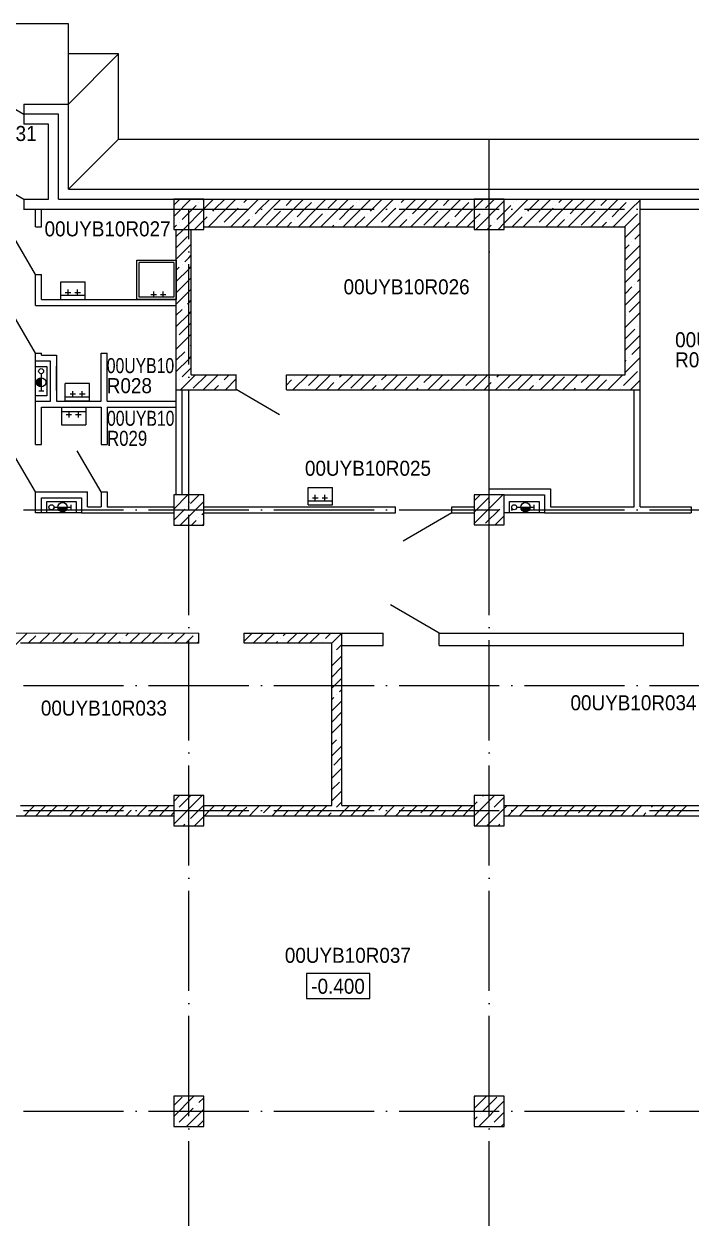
# Model space of a CAD drawing. Header units: millimetres. Extents: x 2259 to 76961, y 1004 to 49531.
# Drawn here: x 20769 to 34089, y 24971 to 48802 of the extents above; entities that cross this region are included whole.
import ezdxf

# ---------------------------------------------------------------- set-up
doc = ezdxf.new("R2010")
doc.units = ezdxf.units.MM
doc.linetypes.add('OSEV', pattern=[25, 20, -2.5, 0, -2.5])
doc.layers.add('Подложки', color=252, linetype='Continuous', lineweight=5)
doc.styles.add('ROOPPUR', font='arial.ttf', dxfattribs={"width": 0.7})

# ---------------------------------------------------------------- blocks, each defined once
blk = doc.blocks.new('ПЛАН НА ОТМ. 0.000')
at = {"layer": 'Подложки', "color": 253, "linetype": 'Continuous', "lineweight": 5}
for p, q in [((96, 397), (57, 397)), ((96, 381), (96, 397)), ((106, 391), (96, 391)), ((106, 391), (96, 381)), ((106, 374), (106, 391)), ((76.534, 385.1), (87.1, 379)), ((87.1, 381), (96, 381)), ((87.1, 381), (87.1, 379)), ((94, 379), (87.1, 379)), ((87.1, 379), (87.1, 377)), ((94, 362), (94, 379)), ((96, 364), (96, 381)), ((92, 377), (87.1, 377)), ((92, 362), (92, 377)), ((106, 374), (96, 364)), ((105.971, 373.971), (420.4, 373.971)), ((180, 286.625), (180, 374)), ((76.534, 368.1), (87.1, 362)), ((96, 364), (248, 364)), ((87.1, 362), (92, 362)), ((87.1, 362), (87.1, 360)), ((87.1, 362), (87.1, 362)), ((87.1, 360), (89.4, 360)), ((87.1, 360), (89.4, 360)), ((89.4, 356.5), (89.4, 360)), ((90.6, 360), (117.003, 360)), ((90.6, 356.5), (90.6, 360)), ((90.6, 360), (117.003, 360)), ((94, 362), (248, 362)), ((123.003, 362), (117.003, 362)), ((117.003, 362), (117.003, 356)), ((117.003, 358.556), (120.447, 362)), ((117.003, 360.802), (118.202, 362)), ((118.664, 357.972), (121.471, 360.779)), ((118.937, 356), (123.003, 360.066)), ((122.032, 361.34), (122.032, 361.34)), ((122.593, 361.901), (122.692, 362)), ((123.003, 356), (123.003, 362)), ((123.003, 360.066), (124.937, 362)), ((123.927, 356.5), (127.427, 360)), ((124.838, 359.656), (125.182, 360)), ((125.182, 360), (127.182, 362)), ((127.083, 357.411), (129.672, 360)), ((127.427, 360), (129.427, 362)), ((128.417, 356.5), (131.917, 360)), ((129.672, 360), (129.89, 360.217)), ((130.451, 360.779), (130.451, 360.779)), ((131.012, 361.34), (131.672, 362)), ((131.917, 360), (133.917, 362)), ((132.907, 356.5), (136.407, 360)), ((133.257, 359.095), (134.162, 360)), ((134.162, 360), (136.063, 361.901)), ((136.407, 360), (138.407, 362)), ((137.397, 356.5), (140.897, 360)), ((138.87, 360.217), (138.87, 360.217)), ((139.431, 360.779), (140.652, 362)), ((140.897, 360), (142.897, 362)), ((141.676, 358.534), (143.142, 360)), ((141.888, 356.5), (145.388, 360)), ((143.142, 360), (144.482, 361.34)), ((145.044, 361.901), (145.044, 361.901)), ((145.388, 360), (147.388, 362)), ((146.378, 356.5), (149.878, 360)), ((147.85, 360.217), (149.633, 362)), ((149.878, 360), (151.878, 362)), ((150.095, 357.972), (152.123, 360)), ((150.868, 356.5), (154.368, 360)), ((152.123, 360), (152.901, 360.779)), ((153.463, 361.34), (153.463, 361.34)), ((154.024, 361.901), (154.123, 362)), ((154.368, 360), (156.368, 362)), ((155.358, 356.5), (158.858, 360)), ((156.269, 359.656), (156.613, 360)), ((156.613, 360), (158.613, 362)), ((158.514, 357.411), (161.103, 360)), ((158.858, 360), (160.858, 362)), ((159.848, 356.5), (163.348, 360)), ((161.103, 360), (161.32, 360.217)), ((161.882, 360.779), (161.882, 360.779)), ((162.443, 361.34), (163.103, 362)), ((163.348, 360), (165.348, 362)), ((164.338, 356.5), (167.838, 360)), ((164.688, 359.095), (165.593, 360)), ((165.593, 360), (167.494, 361.901)), ((167.838, 360), (169.838, 362)), ((168.828, 356.5), (172.328, 360)), ((170.301, 360.217), (170.301, 360.217)), ((170.862, 360.779), (172.083, 362)), ((172.328, 360), (174.328, 362)), ((173.107, 358.534), (174.573, 360)), ((173.318, 356.5), (176.818, 360)), ((174.573, 360), (175.913, 361.34)), ((176.475, 361.901), (176.475, 361.901)), ((183.003, 362), (177.003, 362)), ((177.003, 362), (177.003, 356)), ((177.003, 360.185), (178.818, 362)), ((177.309, 356), (183.003, 361.695)), ((179.281, 360.217), (181.063, 362)), ((183.003, 356), (183.003, 362)), ((183.003, 357.205), (185.799, 360)), ((183.003, 359.45), (183.554, 360)), ((183.554, 360), (184.332, 360.779)), ((184.894, 361.34), (184.894, 361.34)), ((185.455, 361.901), (185.554, 362)), ((185.799, 360), (187.799, 362)), ((186.789, 356.5), (190.289, 360)), ((187.7, 359.656), (188.044, 360)), ((188.044, 360), (190.044, 362)), ((189.945, 357.411), (192.534, 360)), ((190.289, 360), (192.289, 362)), ((191.279, 356.5), (194.779, 360)), ((192.534, 360), (192.751, 360.217)), ((193.313, 360.779), (193.313, 360.779)), ((193.874, 361.34), (194.534, 362)), ((194.779, 360), (196.779, 362)), ((195.769, 356.5), (199.269, 360)), ((196.119, 359.095), (197.024, 360)), ((197.024, 360), (198.925, 361.901)), ((199.269, 360), (201.269, 362)), ((200.259, 356.5), (203.759, 360)), ((201.732, 360.217), (201.732, 360.217)), ((202.293, 360.779), (203.514, 362)), ((203.759, 360), (205.759, 362)), ((204.538, 358.534), (206.004, 360)), ((204.749, 356.5), (208.249, 360)), ((206.004, 360), (207.344, 361.34)), ((207.906, 361.901), (207.906, 361.901)), ((208.249, 360), (210.094, 361.845)), ((210.094, 324), (210.094, 362)), ((210.094, 360), (237.003, 360)), ((121.182, 356), (123.003, 357.821)), ((123.003, 357.821), (123.716, 358.534)), ((124.277, 359.095), (124.277, 359.095)), ((130.662, 356.5), (132.135, 357.972)), ((132.696, 358.534), (132.696, 358.534)), ((135.502, 356.85), (138.309, 359.656)), ((141.115, 357.972), (141.115, 357.972)), ((144.133, 356.5), (146.728, 359.095)), ((147.289, 359.656), (147.289, 359.656)), ((153.113, 356.5), (155.147, 358.534)), ((155.708, 359.095), (155.708, 359.095)), ((162.093, 356.5), (163.566, 357.972)), ((164.127, 358.534), (164.127, 358.534)), ((166.933, 356.85), (169.739, 359.656)), ((172.546, 357.972), (172.546, 357.972)), ((175.563, 356.5), (176.998, 357.934)), ((177.003, 357.94), (178.158, 359.095)), ((178.72, 359.656), (178.72, 359.656)), ((181.526, 357.972), (183.003, 359.45)), ((184.544, 356.5), (186.577, 358.534)), ((187.139, 359.095), (187.139, 359.095)), ((193.524, 356.5), (194.996, 357.972)), ((195.558, 358.534), (195.558, 358.534)), ((198.364, 356.85), (201.17, 359.656)), ((203.977, 357.972), (203.977, 357.972)), ((206.994, 356.5), (209.589, 359.095)), ((89.4, 347), (84.65, 355.227)), ((89.4, 356.5), (90.6, 356.5)), ((117.003, 356.311), (117.542, 356.85)), ((117.003, 356), (123.003, 356)), ((117.5, 303), (117.5, 356)), ((117.5, 354.563), (118.937, 356)), ((118.103, 357.411), (118.103, 357.411)), ((120.348, 355.166), (120.348, 355.166)), ((120.494, 327), (120.494, 356)), ((121.182, 356), (121.682, 356.5)), ((123.003, 356.5), (176.994, 356.5)), ((126.522, 356.85), (126.522, 356.85)), ((139.642, 356.5), (140.554, 357.411)), ((148.623, 356.5), (148.973, 356.85)), ((149.534, 357.411), (149.534, 357.411)), ((157.953, 356.85), (157.953, 356.85)), ((171.073, 356.5), (171.985, 357.411)), ((177.003, 356), (183.003, 356)), ((179.554, 356), (180.404, 356.85)), ((180.965, 357.411), (180.965, 357.411)), ((181.799, 356), (183.003, 357.205)), ((183.003, 356.5), (207.1, 356.5)), ((189.384, 356.85), (189.384, 356.85)), ((202.504, 356.5), (203.415, 357.411)), ((207.1, 354.361), (210.094, 357.355)), ((207.1, 344.577), (207.1, 356.5)), ((209.028, 354.044), (210.094, 355.11)), ((117.5, 352.318), (119.787, 354.605)), ((120, 352.573), (120.491, 353.064)), ((207.1, 352.115), (207.906, 352.921)), ((207.1, 349.87), (210.094, 352.865)), ((208.467, 353.482), (208.467, 353.482)), ((117.5, 350.073), (120, 352.573)), ((119.226, 349.553), (120, 350.328)), ((120, 350.328), (120.491, 350.819)), ((207.344, 347.87), (210.094, 350.619)), ((109.66, 342), (109.66, 349.84)), ((109.66, 349.84), (117.5, 349.84)), ((110.108, 342.448), (110.108, 349.392)), ((117.052, 349.392), (110.108, 349.392)), ((117.052, 349.392), (117.052, 342.448)), ((117.5, 349.84), (117.5, 342)), ((117.5, 347.828), (118.103, 348.431)), ((117.5, 345.583), (120, 348.083)), ((118.664, 348.992), (118.664, 348.992)), ((120, 348.083), (120.492, 348.575)), ((207.1, 345.38), (210.094, 348.374)), ((89.4, 340.8), (89.4, 347)), ((89.4, 347), (90.6, 347)), ((90.6, 342), (90.6, 347)), ((117.542, 343.38), (120, 345.838)), ((120, 345.838), (120.348, 346.186)), ((207.1, 327), (207.1, 346.229)), ((209.589, 345.625), (210.094, 346.129)), ((94.47, 345.51), (99.33, 345.51)), ((94.47, 342), (94.47, 345.51)), ((95.37, 343.424), (96.469, 343.424)), ((95.92, 342.832), (95.92, 344.016)), ((97.269, 343.424), (98.368, 343.424)), ((97.819, 342.832), (97.819, 344.016)), ((99.33, 342), (99.33, 345.51)), ((113.013, 342.434), (113.013, 343.618)), ((114.911, 342.434), (114.911, 343.618)), ((117.5, 341.093), (120, 343.593)), ((120, 343.593), (120.493, 344.086)), ((207.1, 343.135), (208.467, 344.502)), ((207.1, 340.89), (210.094, 343.884)), ((209.028, 345.063), (209.028, 345.063)), ((89.4, 340.8), (117.5, 340.8)), ((90.6, 342), (117.5, 342)), ((94.47, 342.846), (99.33, 342.846)), ((94.47, 342), (99.33, 342)), ((117.5, 342), (109.66, 342)), ((117.052, 342.448), (110.108, 342.448)), ((112.463, 343.026), (113.562, 343.026)), ((114.362, 343.026), (115.461, 343.026)), ((119.787, 341.134), (120, 341.348)), ((120, 341.348), (120.494, 341.842)), ((207.906, 339.451), (210.094, 341.639)), ((89.4, 331.3), (84.65, 339.527)), ((117.5, 338.848), (118.664, 340.012)), ((117.5, 336.603), (120, 339.103)), ((119.226, 340.573), (119.226, 340.573)), ((120, 339.103), (120.495, 339.597)), ((207.1, 336.4), (210.094, 339.394)), ((207.344, 338.889), (207.344, 338.889)), ((118.103, 334.961), (120, 336.858)), ((120, 336.858), (120.495, 337.353)), ((207.1, 334.155), (209.028, 336.083)), ((209.589, 336.644), (209.589, 336.644)), ((117.5, 332.112), (120, 334.612)), ((117.542, 334.399), (117.542, 334.399)), ((120, 334.612), (120.496, 335.109)), ((207.1, 331.91), (210.094, 334.904)), ((89.4, 329.7), (89.4, 331.3)), ((89.4, 331.3), (90.6, 331.3)), ((90.6, 330.9), (90.6, 331.3)), ((102.5, 321.7), (102.5, 331.3)), ((102.5, 331.3), (103.7, 331.3)), ((103.7, 321.7), (103.7, 331.3)), ((117.5, 329.867), (119.226, 331.593)), ((119.787, 332.154), (119.787, 332.154)), ((120.348, 332.715), (120.497, 332.864)), ((208.467, 331.032), (210.094, 332.659)), ((92.4, 329.7), (89.4, 329.7)), ((89.4, 328.65), (89.4, 329.7)), ((90.6, 330.9), (93.6, 330.9)), ((92.4, 321.7), (92.4, 329.7)), ((93.6, 330.9), (93.6, 321.7)), ((117.5, 327.622), (120, 330.122)), ((120, 330.122), (120.498, 330.62)), ((207.1, 327.42), (210.094, 330.414)), ((207.1, 329.665), (207.344, 329.909)), ((207.906, 330.47), (207.906, 330.47)), ((89.4, 322.75), (89.4, 328.65)), ((89.4, 328.65), (91.7, 328.65)), ((90.55, 327.204), (90.55, 323.75)), ((91.7, 328.65), (91.7, 322.75)), ((93.6, 323.87), (93.6, 328.73)), ((117.5, 323.933), (117.5, 328.328)), ((118.664, 326.542), (120, 327.877)), ((120, 327.877), (120.498, 328.376)), ((120, 325.632), (121.368, 327)), ((120.494, 327), (129.5, 327)), ((120.909, 324.296), (123.613, 327)), ((122.858, 324), (125.858, 327)), ((127.083, 325.98), (128.103, 327)), ((129.5, 324), (129.5, 327.024)), ((129.5, 324), (129.5, 327)), ((139.5, 327), (207.1, 327)), ((139.5, 324), (139.5, 327)), ((140.818, 324), (143.818, 327)), ((141.115, 326.542), (141.115, 326.542)), ((143.921, 324.858), (146.063, 327)), ((145.309, 324), (148.309, 327)), ((149.799, 324), (152.799, 327)), ((150.095, 326.542), (150.554, 327)), ((152.34, 324.296), (155.044, 327)), ((154.289, 324), (157.289, 327)), ((158.514, 325.98), (159.534, 327)), ((158.779, 324), (161.779, 327)), ((161.024, 324), (163.566, 326.542)), ((163.269, 324), (166.269, 327)), ((166.933, 325.419), (168.514, 327)), ((167.759, 324), (170.759, 327)), ((172.249, 324), (175.249, 327)), ((172.546, 326.542), (172.546, 326.542)), ((175.352, 324.858), (177.494, 327)), ((176.739, 324), (179.739, 327)), ((181.23, 324), (184.23, 327)), ((181.526, 326.542), (181.985, 327)), ((183.771, 324.296), (186.475, 327)), ((185.72, 324), (188.72, 327)), ((189.945, 325.98), (190.965, 327)), ((190.21, 324), (193.21, 327)), ((192.455, 324), (194.996, 326.542)), ((194.7, 324), (197.7, 327)), ((198.364, 325.419), (199.945, 327)), ((199.19, 324), (202.19, 327)), ((203.68, 324), (206.68, 327)), ((203.977, 326.542), (203.977, 326.542)), ((206.783, 324.858), (209.589, 327.664)), ((95.354, 321.7), (95.354, 325.21)), ((100.214, 325.21), (95.354, 325.21)), ((100.214, 321.7), (100.214, 325.21)), ((118.103, 325.98), (118.103, 325.98)), ((118.368, 324), (120, 325.632)), ((125.103, 324), (125.961, 324.858)), ((126.522, 325.419), (126.522, 325.419)), ((127.348, 324), (129.5, 326.152)), ((139.5, 324.927), (140.554, 325.98)), ((143.36, 324.296), (143.36, 324.296)), ((147.554, 324), (148.973, 325.419)), ((149.534, 325.98), (149.534, 325.98)), ((156.534, 324), (157.392, 324.858)), ((157.953, 325.419), (157.953, 325.419)), ((165.514, 324), (165.811, 324.296)), ((166.372, 324.858), (166.372, 324.858)), ((170.004, 324), (171.985, 325.98)), ((174.791, 324.296), (174.791, 324.296)), ((178.985, 324), (180, 325.015)), ((180, 325.015), (180.404, 325.419)), ((180.965, 325.98), (180.965, 325.98)), ((187.965, 324), (188.822, 324.858)), ((189.384, 325.419), (189.384, 325.419)), ((196.945, 324), (197.241, 324.296)), ((197.803, 324.858), (197.803, 324.858)), ((201.435, 324), (203.415, 325.98)), ((206.222, 324.296), (206.222, 324.296)), ((208.17, 324), (210.094, 325.924)), ((89.4, 321.7), (89.4, 322.75)), ((91.7, 322.75), (89.4, 322.75)), ((90.05, 323.75), (91.05, 323.75)), ((100.214, 322.546), (95.354, 322.546)), ((97.415, 323.124), (96.316, 323.124)), ((96.865, 322.532), (96.865, 323.716)), ((99.314, 323.124), (98.215, 323.124)), ((98.764, 322.532), (98.764, 323.716)), ((117.5, 324), (129.5, 324)), ((118.7, 303), (118.7, 324)), ((138.132, 319.008), (129.488, 324.035)), ((139.5, 324), (210.094, 324)), ((208.894, 300.6), (208.894, 324)), ((210.094, 300.6), (210.094, 324)), ((89.4, 321.7), (92.4, 321.7)), ((89.4, 313.1), (89.4, 321.7)), ((90.6, 320.5), (102.5, 320.5)), ((90.6, 313.1), (90.6, 320.5)), ((93.6, 321.7), (102.5, 321.7)), ((94.615, 320.5), (94.615, 316.99)), ((94.615, 320.5), (99.475, 320.5)), ((94.615, 319.654), (99.475, 319.654)), ((100.214, 321.7), (95.354, 321.7)), ((96.065, 319.668), (96.065, 318.484)), ((97.964, 319.668), (97.964, 318.484)), ((99.475, 320.5), (99.475, 316.99)), ((102.5, 320.5), (102.5, 313.1)), ((103.7, 321.7), (117.5, 321.7)), ((103.7, 320.5), (117.5, 320.5)), ((103.7, 320.5), (103.7, 313.1)), ((94.615, 316.99), (99.475, 316.99)), ((95.516, 319.076), (96.615, 319.076)), ((97.414, 319.076), (98.513, 319.076)), ((117.5, 313.872), (117.5, 318.267)), ((89.4, 313.1), (90.6, 313.1)), ((102.5, 313.1), (103.7, 313.1)), ((89.4, 303.6), (84.65, 311.827)), ((102.5, 303.6), (97.75, 311.827)), ((120, 300), (120, 310.5)), ((89.4, 299.4), (89.4, 303.6)), ((89.4, 303.6), (99.8, 303.6)), ((99.8, 300.6), (99.8, 303.6)), ((102.5, 303.6), (103.7, 303.6)), ((102.5, 303.6), (102.5, 300.6)), ((103.7, 303.6), (103.7, 300.6)), ((123.003, 303), (117.003, 303)), ((117.003, 303), (117.003, 297)), ((117.003, 300.185), (119.818, 303)), ((117.542, 302.968), (117.542, 302.968)), ((120.348, 301.285), (122.063, 303)), ((123.003, 297), (123.003, 303)), ((143.821, 304.51), (148.681, 304.51)), ((143.821, 301), (143.821, 304.51)), ((145.271, 301.832), (145.271, 303.016)), ((147.17, 301.832), (147.17, 303.016)), ((148.681, 301), (148.681, 304.51)), ((183.003, 303.021), (177.003, 303.021)), ((177.003, 303.021), (177.003, 297.021)), ((177.003, 301.813), (178.211, 303.021)), ((177.003, 297.323), (182.701, 303.021)), ((180.003, 304.221), (192.203, 304.221)), ((180.003, 303.021), (180.003, 304.221)), ((180.404, 302.968), (180.404, 302.968)), ((183.003, 303.021), (191.003, 303.021)), ((183.003, 297.021), (183.003, 303.021)), ((191.003, 303.021), (191.003, 299.4)), ((192.203, 304.221), (192.203, 300.6)), ((90.6, 299.4), (90.6, 302.4)), ((90.6, 302.4), (98.6, 302.4)), ((91.65, 299.4), (91.65, 301.7)), ((91.65, 301.7), (97.55, 301.7)), ((93.096, 300.55), (96.55, 300.55)), ((96.55, 300.05), (96.55, 301.05)), ((97.55, 301.7), (97.55, 299.4)), ((98.6, 302.4), (98.6, 299.4)), ((99.8, 300.6), (102.5, 300.6)), ((103.7, 300.6), (117.003, 300.6)), ((118.309, 297), (123.003, 301.695)), ((119.787, 300.723), (119.787, 300.723)), ((123.003, 300.6), (161.3, 300.6)), ((143.821, 301.846), (148.681, 301.846)), ((143.821, 301), (148.681, 301)), ((144.721, 302.424), (145.82, 302.424)), ((146.62, 302.424), (147.719, 302.424)), ((161.3, 299.4), (161.3, 300.6)), ((172.5, 300.6), (177.003, 300.6)), ((172.5, 299.4), (172.5, 300.6)), ((177.036, 299.601), (179.842, 302.407)), ((182.649, 300.723), (182.649, 300.723)), ((184.053, 299.4), (184.053, 301.7)), ((184.053, 301.7), (189.953, 301.7)), ((185.499, 300.55), (188.953, 300.55)), ((188.953, 300.05), (188.953, 301.05)), ((189.953, 301.7), (189.953, 299.4)), ((192.203, 300.6), (208.894, 300.6)), ((210.094, 300.6), (220.3, 300.6)), ((220.3, 300.6), (220.3, 299.4)), ((90.6, 299.4), (89.4, 299.4)), ((91.65, 299.4), (90.6, 299.4)), ((97.55, 299.4), (91.65, 299.4)), ((98.6, 299.4), (97.55, 299.4)), ((98.6, 299.4), (117.003, 299.4)), ((117.003, 297.94), (119.226, 300.162)), ((120.554, 297), (121.471, 297.917)), ((122.032, 298.478), (122.032, 298.478)), ((122.593, 299.039), (123.003, 299.45)), ((123.003, 299.4), (161.3, 299.4)), ((172.5, 299.4), (162.801, 293.8)), ((172.5, 299.4), (177.003, 299.4)), ((179.281, 297.356), (182.087, 300.162)), ((181.191, 297.021), (183.003, 298.833)), ((184.053, 299.4), (183.003, 299.4)), ((189.953, 299.4), (184.053, 299.4)), ((191.003, 299.4), (189.953, 299.4)), ((191.003, 299.4), (220.3, 299.4)), ((117.003, 297), (123.003, 297)), ((122.799, 297), (123.003, 297.205)), ((177.003, 297.021), (183.003, 297.021)), ((170, 275.45), (160.301, 281.05)), ((77, 275.454), (122, 275.45)), ((84.4, 272.072), (87.781, 275.453)), ((88.043, 273.47), (89.478, 274.905)), ((90.288, 273.47), (92.271, 275.452)), ((92.846, 273.783), (94.516, 275.452)), ((94.778, 273.47), (96.761, 275.452)), ((97.023, 273.47), (97.897, 274.344)), ((98.459, 274.905), (98.459, 274.905)), ((99.268, 273.47), (101.25, 275.452)), ((101.513, 273.47), (103.495, 275.452)), ((103.758, 273.47), (105.74, 275.451)), ((106.878, 274.344), (106.878, 274.344)), ((107.439, 274.905), (107.985, 275.451)), ((108.248, 273.47), (110.23, 275.451)), ((110.494, 273.47), (112.475, 275.451)), ((112.739, 273.47), (114.72, 275.451)), ((115.858, 274.344), (116.965, 275.45)), ((117.229, 273.47), (119.209, 275.45)), ((120, 273.996), (120.909, 274.905)), ((122, 273.45), (122, 275.45)), ((130.998, 275.45), (150.594, 275.448)), ((130.998, 275.45), (130.998, 273.47)), ((130.998, 273.768), (132.68, 275.45)), ((132.944, 273.47), (134.925, 275.45)), ((135.189, 273.47), (137.17, 275.45)), ((138.309, 274.344), (138.309, 274.344)), ((138.87, 274.905), (139.415, 275.45)), ((139.679, 273.47), (141.66, 275.45)), ((141.924, 273.47), (143.905, 275.45)), ((144.169, 273.47), (146.15, 275.45)), ((147.289, 274.344), (148.395, 275.45)), ((148.594, 273.404), (150.6, 275.41)), ((150.6, 275.45), (158.8, 275.45)), ((150.6, 241), (150.6, 275.45)), ((158.8, 272.95), (158.8, 275.45)), ((170, 275.45), (218.8, 275.45)), ((170, 272.95), (170, 275.45)), ((218.8, 272.95), (218.8, 275.45)), ((86.393, 273.47), (122, 273.47)), ((106.003, 273.47), (106.316, 273.783)), ((115.297, 273.783), (115.297, 273.783)), ((119.474, 273.47), (120, 273.996)), ((121.719, 273.47), (122, 273.751)), ((130.998, 273.47), (148.594, 273.47)), ((137.434, 273.47), (137.747, 273.783)), ((146.728, 273.783), (146.728, 273.783)), ((148.594, 241), (148.594, 273.47)), ((149.534, 272.099), (150.6, 273.165)), ((150.6, 272.95), (158.8, 272.95)), ((170, 272.95), (218.8, 272.95)), ((148.594, 268.914), (150.6, 270.92)), ((148.973, 271.537), (148.973, 271.537)), ((148.594, 266.669), (150.6, 268.675)), ((148.594, 264.424), (150.6, 266.43)), ((148.594, 262.179), (148.973, 262.557)), ((149.534, 263.118), (149.534, 263.118)), ((150.095, 263.68), (150.6, 264.185)), ((148.594, 259.934), (150.6, 261.94)), ((148.594, 257.689), (150.6, 259.694)), ((148.594, 255.444), (150.6, 257.449)), ((148.594, 253.198), (149.534, 254.138)), ((148.594, 250.953), (150.6, 252.959)), ((150.095, 254.699), (150.095, 254.699)), ((148.973, 249.087), (150.6, 250.714)), ((148.594, 246.463), (150.6, 248.469)), ((148.594, 244.218), (150.095, 245.719)), ((148.594, 241.973), (150.6, 243.979)), ((86.393, 241), (116.994, 241)), ((88.249, 240), (89.249, 241)), ((90.494, 240), (91.494, 241)), ((92.739, 240), (93.739, 241)), ((95.091, 240.107), (95.985, 241)), ((97.23, 240), (98.23, 241)), ((101.72, 240), (102.72, 241)), ((103.965, 240), (104.965, 241)), ((106.21, 240), (107.21, 241)), ((110.7, 240), (111.7, 241)), ((112.945, 240), (113.945, 241)), ((115.19, 240), (116.19, 241)), ((123, 243), (117, 243)), ((117, 243), (117, 237)), ((117, 241.81), (118.19, 243)), ((117, 237.32), (122.68, 243)), ((118.103, 240.668), (120.435, 243)), ((120.348, 238.423), (123, 241.075)), ((123, 237), (123, 243)), ((123, 241), (148.594, 241)), ((124.17, 240), (125.17, 241)), ((126.522, 240.107), (127.415, 241)), ((128.66, 240), (129.66, 241)), ((133.151, 240), (134.151, 241)), ((135.396, 240), (136.396, 241)), ((137.641, 240), (138.641, 241)), ((142.131, 240), (143.131, 241)), ((144.376, 240), (145.376, 241)), ((146.621, 240), (147.621, 241)), ((149.534, 240.668), (149.866, 241)), ((149.866, 241), (150.6, 241.734)), ((150.6, 241), (177, 241)), ((151.111, 240), (152.111, 241)), ((153.356, 240), (154.356, 241)), ((155.601, 240), (156.601, 241)), ((157.953, 240.107), (158.846, 241)), ((160.091, 240), (161.091, 241)), ((164.581, 240), (165.581, 241)), ((166.827, 240), (167.827, 241)), ((169.072, 240), (170.072, 241)), ((173.562, 240), (174.562, 241)), ((175.807, 240), (176.807, 241)), ((183, 243.004), (177, 243.004)), ((177, 243.004), (177, 237.004)), ((177, 238.948), (181.056, 243.004)), ((177, 241.193), (177.597, 241.79)), ((178.158, 242.352), (178.158, 242.352)), ((178.72, 242.913), (178.811, 243.004)), ((180.965, 240.668), (183, 242.703)), ((183, 237.004), (183, 243.004)), ((183, 241), (237, 241)), ((183, 240.458), (183.542, 241)), ((184.787, 240), (185.787, 241)), ((187.032, 240), (188.032, 241)), ((189.384, 240.107), (190.277, 241)), ((191.522, 240), (192.522, 241)), ((196.012, 240), (197.012, 241)), ((198.257, 240), (199.257, 241)), ((200.503, 240), (201.503, 241)), ((204.993, 240), (205.993, 241)), ((207.238, 240), (208.238, 241)), ((209.483, 240), (210.483, 241)), ((212.396, 240.668), (212.728, 241)), ((213.973, 240), (214.973, 241)), ((216.218, 240), (217.218, 241)), ((218.463, 240), (219.463, 241)), ((84.4, 239), (117, 239)), ((87.249, 239), (88.249, 240)), ((89.494, 239), (90.494, 240)), ((91.739, 239), (92.739, 240)), ((94.53, 239.545), (94.53, 239.545)), ((96.23, 239), (97.23, 240)), ((98.475, 239), (99.475, 240)), ((99.475, 240), (100.142, 240.668)), ((100.72, 239), (101.72, 240)), ((103.51, 239.545), (103.965, 240)), ((105.21, 239), (106.21, 240)), ((107.455, 239), (108.455, 240)), ((108.455, 240), (108.561, 240.107)), ((109.123, 240.668), (109.123, 240.668)), ((109.7, 239), (110.7, 240)), ((111.945, 239), (112.945, 240)), ((114.19, 239), (115.19, 240)), ((116.435, 239), (116.98, 239.545)), ((117.542, 240.107), (117.542, 240.107)), ((121.17, 237), (123, 238.83)), ((123, 239), (177, 239)), ((123.17, 239), (124.17, 240)), ((125.961, 239.545), (125.961, 239.545)), ((127.66, 239), (128.66, 240)), ((129.906, 239), (130.906, 240)), ((130.906, 240), (131.573, 240.668)), ((132.151, 239), (133.151, 240)), ((134.941, 239.545), (135.396, 240)), ((136.641, 239), (137.641, 240)), ((138.886, 239), (139.886, 240)), ((139.886, 240), (139.992, 240.107)), ((140.554, 240.668), (140.554, 240.668)), ((141.131, 239), (142.131, 240)), ((143.376, 239), (144.376, 240)), ((145.621, 239), (146.621, 240)), ((147.866, 239), (148.411, 239.545)), ((148.973, 240.107), (148.973, 240.107)), ((150.111, 239), (151.111, 240)), ((152.356, 239), (153.356, 240)), ((154.601, 239), (155.601, 240)), ((157.392, 239.545), (157.392, 239.545)), ((159.091, 239), (160.091, 240)), ((161.336, 239), (162.336, 240)), ((162.336, 240), (163.004, 240.668)), ((163.581, 239), (164.581, 240)), ((166.372, 239.545), (166.827, 240)), ((168.072, 239), (169.072, 240)), ((170.317, 239), (171.317, 240)), ((171.317, 240), (171.423, 240.107)), ((171.985, 240.668), (171.985, 240.668)), ((172.562, 239), (173.562, 240)), ((174.807, 239), (175.807, 240)), ((177.301, 237.004), (179.842, 239.545)), ((179.546, 237.004), (183, 240.458)), ((180.404, 240.107), (180.404, 240.107)), ((183, 239), (237, 239)), ((183.787, 239), (184.787, 240)), ((186.032, 239), (187.032, 240)), ((188.822, 239.545), (188.822, 239.545)), ((190.522, 239), (191.522, 240)), ((192.767, 239), (193.767, 240)), ((193.767, 240), (194.435, 240.668)), ((195.012, 239), (196.012, 240)), ((197.803, 239.545), (198.257, 240)), ((199.503, 239), (200.503, 240)), ((201.748, 239), (202.748, 240)), ((202.748, 240), (202.854, 240.107)), ((203.415, 240.668), (203.415, 240.668)), ((203.993, 239), (204.993, 240)), ((206.238, 239), (207.238, 240)), ((208.483, 239), (209.483, 240)), ((210.728, 239), (211.273, 239.545)), ((211.834, 240.107), (211.834, 240.107)), ((212.973, 239), (213.973, 240)), ((215.218, 239), (216.218, 240)), ((217.463, 239), (218.463, 240)), ((220.253, 239.545), (220.253, 239.545)), ((117, 237), (123, 237)), ((118.925, 237), (119.226, 237.3)), ((119.787, 237.861), (119.787, 237.861)), ((177, 237.004), (183, 237.004)), ((181.791, 237.004), (182.087, 237.3)), ((182.649, 237.861), (182.649, 237.861)), ((156.15, 207.473), (143.495, 207.473)), ((143.495, 207.473), (143.495, 202.523)), ((156.15, 202.523), (156.15, 207.473)), ((143.495, 202.523), (156.15, 202.523)), ((123, 183), (117, 183)), ((117, 183), (117, 177)), ((117, 178.948), (121.052, 183)), ((117, 181.193), (118.664, 182.857)), ((121.471, 181.174), (121.471, 181.174)), ((122.032, 181.735), (123, 182.703)), ((123, 177), (123, 183)), ((183, 183), (177, 183)), ((177, 183), (177, 177)), ((177, 180.576), (179.424, 183)), ((177, 182.822), (177.178, 183)), ((177.914, 177), (183, 182.086)), ((178.72, 180.051), (181.526, 182.857)), ((183, 177), (183, 183)), ((118.103, 177.806), (120.909, 180.612)), ((119.542, 177), (123, 180.458)), ((177, 178.331), (177.597, 178.929)), ((178.158, 179.49), (178.158, 179.49)), ((180.965, 177.806), (183, 179.841)), ((117, 177), (123, 177)), ((117.542, 177.245), (117.542, 177.245)), ((121.787, 177), (123, 178.213)), ((177, 177), (183, 177)), ((180.404, 177.245), (180.404, 177.245)), ((182.404, 177), (183, 177.596))]:
    blk.add_line(p, q, dxfattribs=at)
at = {"layer": 'Подложки', "color": 252, "linetype": 'OSEV', "lineweight": 0}
for p, q in [((-88, 360), (649.028, 360)), ((120, -70.981), (120, 360)), ((180, -70.981), (180, 360)), ((-88, 300), (649.028, 300)), ((-88, 265), (241, 265)), ((-88, 240), (555, 240)), ((-88, 180), (555, 180)), ((-88, 180), (555, 180))]:
    blk.add_line(p, q, dxfattribs=at)
at = {"layer": 'Подложки', "color": 253, "linetype": 'Continuous', "lineweight": 5}
for centre, radius in [((90.539, 327.704), 0.5), ((90.55, 325.477), 0.929), ((92.596, 300.539), 0.5), ((94.823, 300.55), 0.929), ((184.999, 300.539), 0.5), ((187.226, 300.55), 0.929)]:
    blk.add_circle(centre, radius, dxfattribs=at)
for points in [[(89.745, 325.012), (89.621, 325.477), (89.745, 325.942)], [(90.085, 324.672), (89.745, 325.942), (90.085, 326.282)], [(89.745, 325.012), (89.745, 325.942), (90.085, 324.672)], [(90.55, 324.548), (90.085, 326.282), (90.55, 326.406)], [(90.085, 324.672), (90.085, 326.282), (90.55, 324.548)], [(94.018, 300.085), (93.894, 300.55), (94.018, 300.55)], [(94.018, 300.085), (94.018, 300.55), (94.358, 299.745)], [(94.358, 299.745), (94.018, 300.55), (94.358, 300.55)], [(94.358, 299.745), (94.358, 300.55), (94.823, 299.621)], [(94.823, 299.621), (94.358, 300.55), (94.823, 300.55)], [(94.823, 299.621), (94.823, 300.55), (95.288, 299.745)], [(95.288, 299.745), (94.823, 300.55), (95.288, 300.55)], [(95.288, 299.745), (95.288, 300.55), (95.628, 300.085)], [(95.628, 300.085), (95.288, 300.55), (95.628, 300.55)], [(95.628, 300.085), (95.628, 300.55), (95.752, 300.55)], [(186.422, 300.085), (186.297, 300.55), (186.422, 300.55)], [(186.422, 300.085), (186.422, 300.55), (186.762, 299.745)], [(186.762, 299.745), (186.422, 300.55), (186.762, 300.55)], [(186.762, 299.745), (186.762, 300.55), (187.226, 299.621)], [(187.226, 299.621), (186.762, 300.55), (187.226, 300.55)], [(187.226, 299.621), (187.226, 300.55), (187.691, 299.745)], [(187.691, 299.745), (187.226, 300.55), (187.691, 300.55)], [(187.691, 299.745), (187.691, 300.55), (188.031, 300.085)], [(188.031, 300.085), (187.691, 300.55), (188.031, 300.55)], [(188.031, 300.085), (188.031, 300.55), (188.155, 300.55)]]:
    blk.add_solid(points, dxfattribs=at)
at = {"layer": 'Подложки', "color": 253, "linetype": 'Continuous', "lineweight": 5, "style": 'ROOPPUR'}
for s, width, p in [('00UYB10R031', 0.9, (64.474, 373.635)), ('00UYB10R027', 0.9, (91.224, 354.603)), ('00UYB10R026', 0.9, (150.921, 343.034)), ('00UYB10', 0.9, (217.107, 332.473)), ('R024', 0.9, (217.107, 328.473)), ('00UYB10', 0.75, (103.646, 327.313)), ('R028', 0.9, (103.646, 323.313)), ('00UYB10', 0.75, (103.7, 316.8)), ('R029', 0.8, (103.7, 312.8)), ('00UYB10R025', 0.9, (143.206, 306.828)), ('00UYB10R034', 0.9, (196.214, 260.032)), ('00UYB10R033', 0.9, (90.492, 258.967)), ('00UYB10R037', 0.9, (139.196, 209.634)), ('-0.400', 0.9, (144.469, 203.465))]:
    blk.add_text(s, height=3, dxfattribs=dict(at, width=width)).set_placement(p)

msp = doc.modelspace()

# ---------------------------------------------------------------- block references
at = {"ltscale": 100, "xscale": 100, "yscale": 100, "zscale": 100}
msp.add_blockref('ПЛАН НА ОТМ. 0.000', (12059, 9102), dxfattribs=at)

doc.saveas('drawing.dxf')
